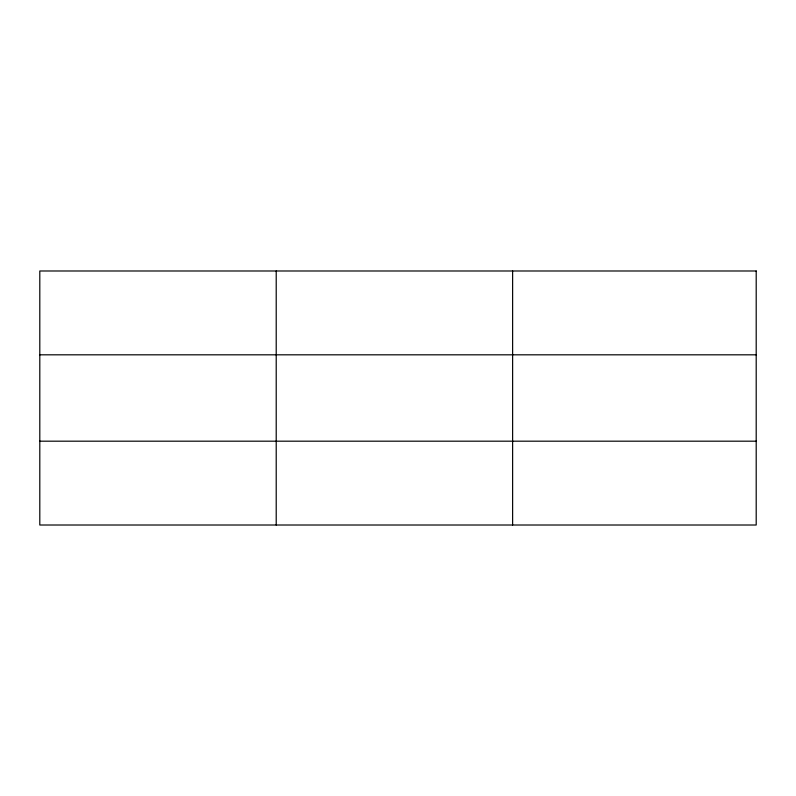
<?xml version="1.0" encoding="UTF-8"?>
<svg xmlns="http://www.w3.org/2000/svg" width="796" height="796" viewBox="0 0 796 796"><rect width="100%" height="100%" fill="white"/><g stroke="black" fill="none" stroke-linecap="round" stroke-linejoin="round"><path stroke-width="1.19" d="M276.212 525.012L276.212 270.988M512.624 525.012L512.624 270.988M39.8 354.817L756.2 354.817M39.8 441.183L756.2 441.183M756.2 270.988L756.2 525.012L39.8 525.012L39.8 270.988L756.2 270.988"/></g></svg>
